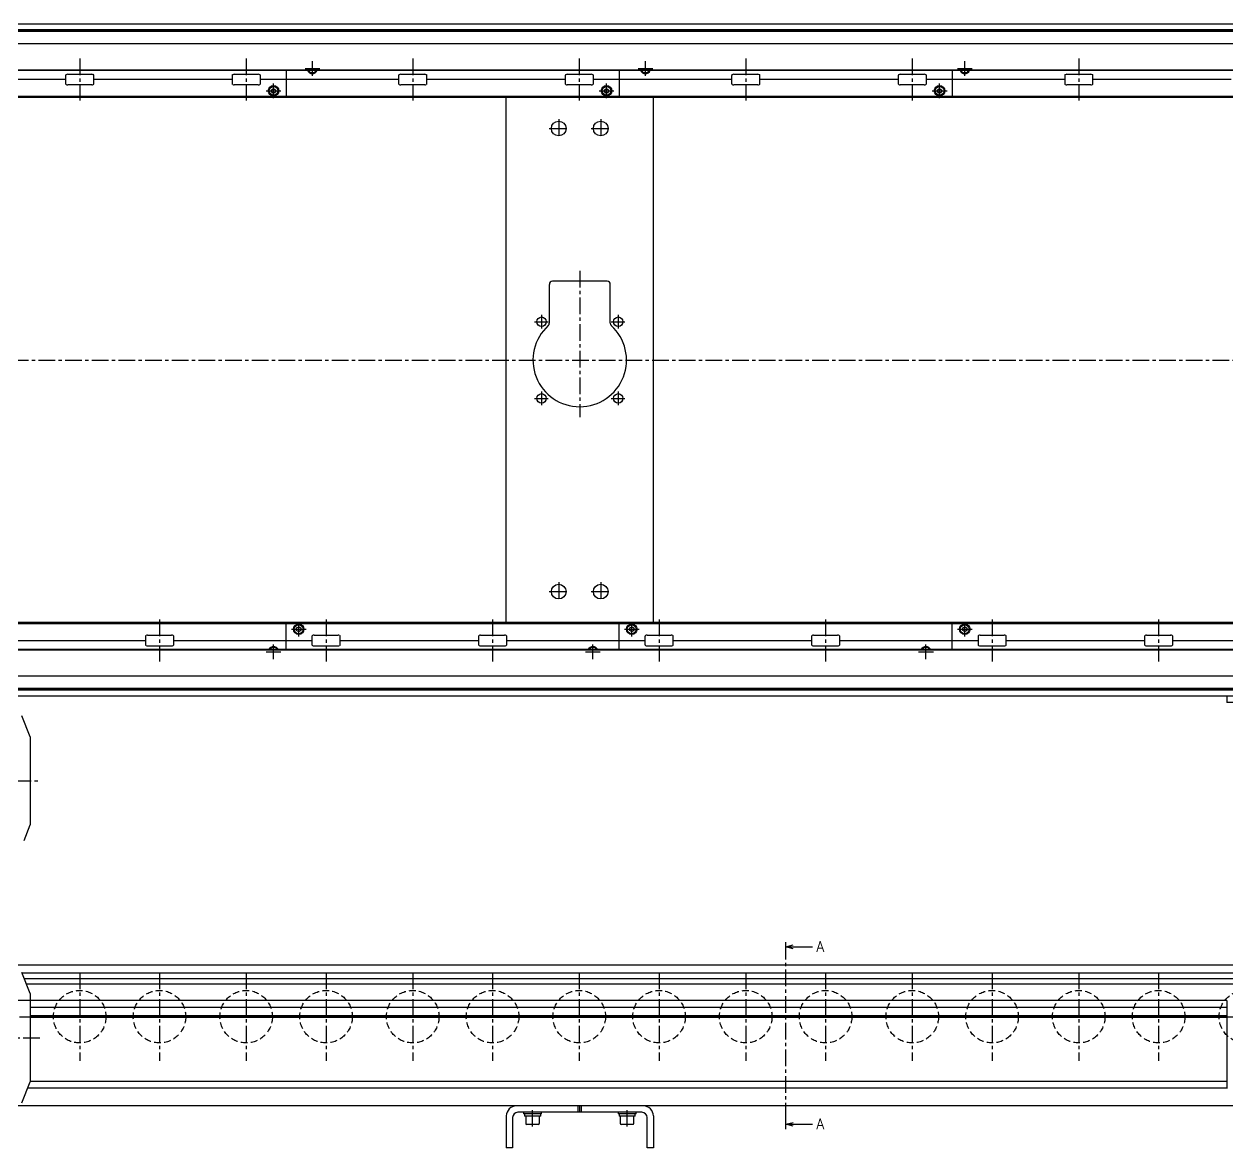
# Model space of a CAD drawing. Extents: x -10 to 2856, y -8 to 1151.
# Drawn here: x 676 to 1821, y 28 to 1098 of the extents above; entities that cross this region are included whole.
import ezdxf

# ---------------------------------------------------------------- set-up
doc = ezdxf.new("R2010")
doc.units = 0
doc.header["$LTSCALE"] = 0.5
doc.linetypes.add('CENTER', pattern=[50.8, 31.75, -6.35, 6.35, -6.35])
doc.linetypes.add('DASHED', pattern=[19.05, 12.7, -6.35])
for name, color, linetype in [('MSM_CENTER', 1, 'CENTER'), ('MSM_CONTINUOUS', 7, 'CONTINUOUS'), ('MSM_DASHED', 4, 'DASHED'), ('MSM_PART_NUMBER', 7, 'CONTINUOUS')]:
    doc.layers.add(name, color=color, linetype=linetype)
doc.styles.get("Standard").update_dxf_attribs({"font": 'txt.shx', "height": 10, "bigfont": 'bigfont.shx'})

# ---------------------------------------------------------------- blocks, each defined once
blk = doc.blocks.new('*U88')
at = {"layer": 'MSM_PART_NUMBER'}
blk.add_text('A', height=10, dxfattribs=at).set_placement((1430.3, 214.9))
blk = doc.blocks.new('*U89')
at = {"layer": 'MSM_PART_NUMBER'}
blk.add_text('A', height=10, dxfattribs=at).set_placement((1430.3, 45.9))

msp = doc.modelspace()

# ---------------------------------------------------------------- linework, layer by layer
at = {"layer": 'MSM_CENTER'}
for p, q in [((729.2, 1065.5), (729.2, 1025.5)), ((887.7, 1065.5), (887.7, 1025.5)), ((1046.2, 1065.5), (1046.2, 1025.5)), ((1204.7, 1065.5), (1204.7, 1025.5)), ((1363.2, 1065.5), (1363.2, 1025.5)), ((1521.7, 1065.5), (1521.7, 1025.5)), ((1680.2, 1065.5), (1680.2, 1025.5)), ((943.8, 1056.2), (957.8, 1056.2)), ((950.7, 1049.2), (950.7, 1063.2)), ((1260.8, 1056.2), (1274.8, 1056.2)), ((1267.7, 1049.2), (1267.7, 1063.2)), ((1564.7, 1056.2), (1578.8, 1056.2)), ((1571.7, 1049.2), (1571.7, 1063.2)), ((906.7, 1034.8), (920.7, 1034.8)), ((913.7, 1027.7), (913.7, 1041.8)), ((1223.7, 1034.8), (1237.8, 1034.8)), ((1230.7, 1027.7), (1230.7, 1041.8)), ((1540.7, 1034.8), (1554.8, 1034.8)), ((1547.7, 1027.7), (1547.7, 1041.8)), ((1185.2, 1007.9), (1185.2, 989.9)), ((1225.2, 1007.9), (1225.2, 989.9)), ((1176.2, 998.9), (1194.3, 998.9)), ((1216.2, 998.9), (1234.3, 998.9)), ((1205.2, 863.4), (1205.2, 723.9)), ((1162.2, 814.9), (1175.2, 814.9)), ((1168.8, 821.4), (1168.8, 808.4)), ((1235.2, 814.9), (1248.2, 814.9)), ((1241.8, 821.4), (1241.8, 808.4)), ((359.7, 778.4), (2048.9, 778.4)), ((1168.8, 748.4), (1168.8, 735.4)), ((1241.8, 748.4), (1241.8, 735.4)), ((1162.2, 741.9), (1175.2, 741.9)), ((1235.2, 741.9), (1248.2, 741.9)), ((1185.2, 566.9), (1185.2, 548.9)), ((1225.2, 566.9), (1225.2, 548.9)), ((1176.2, 557.9), (1194.3, 557.9)), ((1216.2, 557.9), (1234.3, 557.9)), ((805.2, 531.3), (805.2, 491.3)), ((937.7, 515), (937.7, 529)), ((963.7, 531.3), (963.7, 491.3)), ((1122.2, 531.3), (1122.2, 491.3)), ((1254.7, 515), (1254.7, 529)), ((1280.7, 531.3), (1280.7, 491.3)), ((1439.2, 531.3), (1439.2, 491.3)), ((1571.7, 515), (1571.7, 529)), ((1597.7, 531.3), (1597.7, 491.3)), ((1756.2, 531.3), (1756.2, 491.3)), ((930.7, 522), (944.7, 522)), ((1247.7, 522), (1261.8, 522)), ((1564.7, 522), (1578.8, 522)), ((913.7, 493.5), (913.7, 507.5)), ((1217.7, 493.5), (1217.7, 507.5)), ((1534.7, 493.5), (1534.7, 507.5)), ((906.7, 500.5), (920.7, 500.5)), ((1210.7, 500.5), (1224.7, 500.5)), ((1527.7, 500.5), (1541.8, 500.5)), ((362.2, 377.8), (692.2, 377.8)), ((1401.3, 55), (1401.3, 215)), ((729.2, 195), (729.2, 111)), ((805.2, 195), (805.2, 111)), ((887.7, 195), (887.7, 111)), ((963.7, 195), (963.7, 111)), ((1046.2, 195), (1046.2, 111)), ((1122.2, 195), (1122.2, 111)), ((1204.7, 195), (1204.7, 111)), ((1280.7, 195), (1280.7, 111)), ((1363.2, 195), (1363.2, 111)), ((1439.2, 195), (1439.2, 111)), ((1521.7, 195), (1521.7, 111)), ((1597.7, 195), (1597.7, 111)), ((1680.2, 195), (1680.2, 111)), ((1756.2, 195), (1756.2, 111)), ((367.2, 153), (2039.3, 153)), ((472.2, 133), (692.2, 133)), ((1160.3, 48.4), (1160.3, 64)), ((1250.3, 48.4), (1250.3, 64))]:
    msp.add_line(p, q, dxfattribs=at)
at = {"layer": 'MSM_CONTINUOUS'}
for p, q in [((2038.9, 1098.4), (370.6, 1098.4)), ((2037.2, 1098.3), (372.2, 1098.3)), ((2012.6, 1092.9), (396.9, 1092.9)), ((2012.6, 1091.2), (396.9, 1091.2)), ((2012.5, 1092), (397, 1092)), ((2037.2, 1079.5), (372.2, 1079.5)), ((2037.2, 1054.1), (372.2, 1054.1)), ((2037.2, 1054.5), (422.2, 1054.5)), ((925.7, 1054.1), (925.7, 1029.4)), ((950.7, 1053.9), (950.4, 1054.1)), ((951.1, 1054.1), (950.7, 1053.9)), ((1242.7, 1054.1), (1242.7, 1029.4)), ((1267.7, 1053.9), (1267.4, 1054.1)), ((1268.1, 1054.1), (1267.7, 1053.9)), ((1559.8, 1054.1), (1559.8, 1029.4)), ((1571.7, 1053.9), (1571.4, 1054.1)), ((1572.1, 1054.1), (1571.7, 1053.9)), ((715.8, 1045.5), (584.2, 1045.5)), ((715.8, 1049.5), (715.8, 1041.5)), ((740.7, 1050.5), (717.8, 1050.5)), ((742.7, 1041.5), (742.7, 1049.5)), ((874.3, 1045.5), (742.7, 1045.5)), ((874.3, 1049.5), (874.3, 1041.5)), ((899.2, 1050.5), (876.3, 1050.5)), ((901.2, 1041.5), (901.2, 1049.5)), ((1032.8, 1045.5), (901.2, 1045.5)), ((1032.8, 1049.5), (1032.8, 1041.5)), ((1057.7, 1050.5), (1034.8, 1050.5)), ((1059.7, 1041.5), (1059.7, 1049.5)), ((1191.3, 1045.5), (1059.7, 1045.5)), ((1191.3, 1049.5), (1191.3, 1041.5)), ((1216.2, 1050.5), (1193.3, 1050.5)), ((1218.2, 1041.5), (1218.2, 1049.5)), ((1349.8, 1045.5), (1218.2, 1045.5)), ((1349.8, 1049.5), (1349.8, 1041.5)), ((1374.7, 1050.5), (1351.8, 1050.5)), ((1376.7, 1041.5), (1376.7, 1049.5)), ((1508.3, 1045.5), (1376.7, 1045.5)), ((1508.3, 1049.5), (1508.3, 1041.5)), ((1533.2, 1050.5), (1510.3, 1050.5)), ((1535.2, 1041.5), (1535.2, 1049.5)), ((1666.8, 1045.5), (1535.2, 1045.5)), ((1666.8, 1049.5), (1666.8, 1041.5)), ((1691.7, 1050.5), (1668.8, 1050.5)), ((1693.7, 1041.5), (1693.7, 1049.5)), ((1825.3, 1045.5), (1693.7, 1045.5)), ((740.7, 1040.5), (717.8, 1040.5)), ((899.2, 1040.5), (876.3, 1040.5)), ((911.7, 1035.9), (913.7, 1037.1)), ((911.7, 1033.6), (911.7, 1035.9)), ((913.7, 1032.4), (911.7, 1033.6)), ((913.7, 1037.1), (915.7, 1035.9)), ((915.7, 1033.6), (913.7, 1032.4)), ((915.7, 1035.9), (915.7, 1033.6)), ((1057.7, 1040.5), (1034.8, 1040.5)), ((1216.2, 1040.5), (1193.3, 1040.5)), ((1228.8, 1035.9), (1230.7, 1037.1)), ((1228.8, 1033.6), (1228.8, 1035.9)), ((1230.7, 1032.4), (1228.8, 1033.6)), ((1230.7, 1037.1), (1232.7, 1035.9)), ((1232.7, 1033.6), (1230.7, 1032.4)), ((1232.7, 1035.9), (1232.7, 1033.6)), ((1374.7, 1040.5), (1351.8, 1040.5)), ((1533.2, 1040.5), (1510.3, 1040.5)), ((1545.7, 1035.9), (1547.7, 1037.1)), ((1545.7, 1033.6), (1545.7, 1035.9)), ((1547.7, 1032.4), (1545.7, 1033.6)), ((1547.7, 1037.1), (1549.7, 1035.9)), ((1549.7, 1033.6), (1547.7, 1032.4)), ((1549.7, 1035.9), (1549.7, 1033.6)), ((1691.7, 1040.5), (1668.8, 1040.5)), ((2035.2, 1029.4), (450.2, 1029.4)), ((2038.9, 1028.4), (450.2, 1028.4)), ((1135.3, 528.4), (1135.3, 1028.4)), ((1275.3, 528.4), (1275.3, 1028.4)), ((1176.2, 850.4), (1176.2, 813.5)), ((1231.3, 853.4), (1179.3, 853.4)), ((1234.3, 813.5), (1234.3, 850.4)), ((2038.9, 528.4), (450.2, 528.4)), ((450.2, 527.4), (2035.2, 527.4)), ((925.7, 502.6), (925.7, 527.4)), ((1242.7, 502.6), (1242.7, 527.4)), ((1559.8, 502.6), (1559.8, 527.4)), ((791.8, 515.3), (791.8, 507.3)), ((793.8, 516.3), (816.7, 516.3)), ((818.7, 507.3), (818.7, 515.3)), ((935.7, 523.2), (937.7, 524.4)), ((935.7, 520.9), (935.7, 523.2)), ((937.7, 519.7), (935.7, 520.9)), ((937.7, 524.4), (939.7, 523.2)), ((939.7, 520.9), (937.7, 519.7)), ((939.7, 523.2), (939.7, 520.9)), ((950.3, 515.3), (950.3, 507.3)), ((952.3, 516.3), (975.2, 516.3)), ((977.2, 507.3), (977.2, 515.3)), ((1108.8, 515.3), (1108.8, 507.3)), ((1110.8, 516.3), (1133.7, 516.3)), ((1135.7, 507.3), (1135.7, 515.3)), ((1252.8, 523.2), (1254.7, 524.4)), ((1252.8, 520.9), (1252.8, 523.2)), ((1254.7, 519.7), (1252.8, 520.9)), ((1254.7, 524.4), (1256.7, 523.2)), ((1256.7, 520.9), (1254.7, 519.7)), ((1256.7, 523.2), (1256.7, 520.9)), ((1267.3, 515.3), (1267.3, 507.3)), ((1269.3, 516.3), (1292.2, 516.3)), ((1294.2, 507.3), (1294.2, 515.3)), ((1425.8, 515.3), (1425.8, 507.3)), ((1427.8, 516.3), (1450.7, 516.3)), ((1452.7, 507.3), (1452.7, 515.3)), ((1569.7, 523.2), (1571.7, 524.4)), ((1569.7, 520.9), (1569.7, 523.2)), ((1571.7, 519.7), (1569.7, 520.9)), ((1571.7, 524.4), (1573.7, 523.2)), ((1573.7, 520.9), (1571.7, 519.7)), ((1573.7, 523.2), (1573.7, 520.9)), ((1584.3, 515.3), (1584.3, 507.3)), ((1586.3, 516.3), (1609.2, 516.3)), ((1611.2, 507.3), (1611.2, 515.3)), ((1742.8, 515.3), (1742.8, 507.3)), ((1744.8, 516.3), (1767.7, 516.3)), ((1769.7, 507.3), (1769.7, 515.3)), ((660.2, 511.3), (791.8, 511.3)), ((793.8, 506.3), (816.7, 506.3)), ((818.7, 511.3), (950.3, 511.3)), ((952.3, 506.3), (975.2, 506.3)), ((977.2, 511.3), (1108.8, 511.3)), ((1110.8, 506.3), (1133.7, 506.3)), ((1135.7, 511.3), (1267.3, 511.3)), ((1269.3, 506.3), (1292.2, 506.3)), ((1294.2, 511.3), (1425.8, 511.3)), ((1427.8, 506.3), (1450.7, 506.3)), ((1452.7, 511.3), (1584.3, 511.3)), ((1586.3, 506.3), (1609.2, 506.3)), ((1611.2, 511.3), (1742.8, 511.3)), ((1744.8, 506.3), (1767.7, 506.3)), ((1769.7, 511.3), (1901.3, 511.3)), ((2037.2, 502.6), (372.2, 502.6)), ((2037.2, 502.2), (422.2, 502.2)), ((913.4, 502.6), (913.7, 502.9)), ((913.7, 502.9), (914.1, 502.6)), ((1217.4, 502.6), (1217.7, 502.9)), ((1217.7, 502.9), (1218.1, 502.6)), ((1534.4, 502.6), (1534.7, 502.9)), ((1534.7, 502.9), (1535.1, 502.6)), ((2037.2, 477.2), (372.2, 477.2)), ((2038.9, 458.4), (370.6, 458.4)), ((2037.2, 458.4), (372.2, 458.4)), ((2012.6, 465.6), (396.9, 465.6)), ((2012.6, 463.9), (396.9, 463.9)), ((2012.5, 464.7), (397, 464.7)), ((1821.2, 458.4), (1821.2, 452.4)), ((1871.2, 452.4), (1821.2, 452.4)), ((682.2, 419.7), (674.2, 439.7)), ((682.2, 419.7), (682.2, 335.8)), ((676.2, 320.8), (682.2, 335.8)), ((1401.3, 215), (1401.3, 224)), ((1401.3, 219.5), (1408.3, 221.4)), ((1401.3, 219.5), (1426.9, 219.5)), ((1408.3, 217.6), (1401.3, 219.5)), ((2037.2, 202), (372.2, 202)), ((682.2, 175), (674.2, 195)), ((2037.2, 194.6), (674.4, 194.6)), ((1921.3, 189), (676.6, 189)), ((1921.3, 184), (678.6, 184)), ((682.2, 175), (682.2, 91)), ((1821.2, 168.3), (667.2, 168.3)), ((1821.2, 161.8), (682.2, 161.8)), ((1821.2, 168.5), (1821.2, 84.5)), ((1821.2, 153.9), (682.2, 153.9)), ((1821.2, 153), (682.2, 153)), ((1821.2, 152.1), (682.2, 152.1)), ((674.2, 71), (682.2, 91)), ((1821.2, 84.8), (679.7, 84.8)), ((1821.2, 91.3), (682.2, 91.3)), ((2038.9, 68), (472.2, 68)), ((1135.3, 58.5), (1135.3, 28)), ((1264.3, 62), (1146.3, 62)), ((1151.8, 62), (1151.8, 60.4)), ((1168.8, 60.4), (1151.8, 60.4)), ((1152.6, 60.4), (1152.6, 58.4)), ((1168, 58.4), (1152.6, 58.4)), ((1153.8, 58.4), (1153.8, 51.2)), ((1166.8, 51.2), (1166.8, 58.4)), ((1168, 58.4), (1168, 60.4)), ((1168.8, 60.4), (1168.8, 62)), ((1203.8, 62), (1203.8, 68)), ((1205.2, 62), (1205.2, 68)), ((1206.8, 62), (1206.8, 68)), ((1241.8, 62), (1241.8, 60.4)), ((1258.8, 60.4), (1241.8, 60.4)), ((1242.6, 60.4), (1242.6, 58.4)), ((1258, 58.4), (1242.6, 58.4)), ((1243.8, 58.4), (1243.8, 51.2)), ((1256.7, 51.2), (1256.7, 58.4)), ((1258, 58.4), (1258, 60.4)), ((1258.8, 60.4), (1258.8, 62)), ((1275.3, 58.5), (1275.3, 28)), ((1141.3, 57), (1141.3, 28)), ((1165.9, 50.4), (1154.6, 50.4)), ((1255.9, 50.4), (1244.6, 50.4)), ((1269.3, 28), (1269.3, 57)), ((1401.3, 46), (1401.3, 55)), ((1401.3, 50.5), (1408.3, 52.4)), ((1408.3, 48.6), (1401.3, 50.5)), ((1401.3, 50.5), (1426.9, 50.5)), ((1141.3, 28), (1135.3, 28)), ((1275.3, 28), (1269.3, 28))]:
    msp.add_line(p, q, dxfattribs=at)
for centre, radius in [((913.7, 1034.8), 5), ((913.7, 1034.8), 4.25), ((1230.7, 1034.8), 5), ((1230.7, 1034.8), 4.25), ((1547.7, 1034.8), 5), ((1547.7, 1034.8), 4.25), ((1185.2, 998.9), 7), ((1225.2, 998.9), 7), ((1168.8, 814.9), 4.5), ((1241.8, 814.9), 4.5), ((1168.8, 741.9), 4.5), ((1241.8, 741.9), 4.5), ((1185.2, 557.9), 7), ((1225.2, 557.9), 7), ((937.7, 522), 5), ((1254.7, 522), 5), ((1571.7, 522), 5), ((937.7, 522), 4.25), ((1254.7, 522), 4.25), ((1571.7, 522), 4.25)]:
    msp.add_circle(centre, radius, dxfattribs=at)
for centre, radius, start, end in [((950.7, 1056.2), 5, 204.8346, 335.1654), ((950.7, 1056.2), 4.25, 209.6116, 330.3884), ((1267.7, 1056.2), 5, 204.8346, 335.1654), ((1267.7, 1056.2), 4.25, 209.6116, 330.3884), ((1571.7, 1056.2), 5, 204.8346, 335.1654), ((1571.7, 1056.2), 4.25, 209.6116, 330.3884), ((716.7, 1049.4), 0.882, 115.5328, 172.1027), ((717.8, 1047.1), 3.41, 89.6687, 115.2454), ((740.7, 1047.1), 3.41, 64.7546, 90.3313), ((741.8, 1049.4), 0.882, 7.8973, 64.4672), ((875.2, 1049.4), 0.882, 115.5328, 172.1027), ((876.3, 1047.1), 3.41, 89.6687, 115.2454), ((899.2, 1047.1), 3.41, 64.7546, 90.3313), ((900.3, 1049.4), 0.882, 7.8973, 64.4672), ((1033.7, 1049.4), 0.882, 115.5328, 172.1027), ((1034.8, 1047.1), 3.41, 89.6687, 115.2454), ((1057.7, 1047.1), 3.41, 64.7546, 90.3313), ((1058.8, 1049.4), 0.882, 7.8973, 64.4672), ((1192.2, 1049.4), 0.882, 115.5328, 172.1027), ((1193.3, 1047.1), 3.41, 89.6687, 115.2454), ((1216.2, 1047.1), 3.41, 64.7546, 90.3313), ((1217.3, 1049.4), 0.882, 7.8973, 64.4672), ((1350.7, 1049.4), 0.882, 115.5328, 172.1027), ((1351.8, 1047.1), 3.41, 89.6687, 115.2454), ((1374.7, 1047.1), 3.41, 64.7546, 90.3313), ((1375.8, 1049.4), 0.882, 7.8973, 64.4672), ((1509.2, 1049.4), 0.882, 115.5328, 172.1027), ((1510.3, 1047.1), 3.41, 89.6687, 115.2454), ((1533.2, 1047.1), 3.41, 64.7546, 90.3313), ((1534.3, 1049.4), 0.882, 7.8973, 64.4672), ((1667.7, 1049.4), 0.882, 115.5328, 172.1027), ((1668.8, 1047.1), 3.41, 89.6687, 115.2454), ((1691.7, 1047.1), 3.41, 64.7546, 90.3313), ((1692.8, 1049.4), 0.882, 7.8973, 64.4672), ((716.7, 1041.6), 0.882, 187.8973, 244.4672), ((717.8, 1043.9), 3.41, 244.7546, 270.3313), ((740.7, 1043.9), 3.41, 269.6687, 295.2454), ((741.8, 1041.6), 0.882, 295.5328, 352.1027), ((875.2, 1041.6), 0.882, 187.8973, 244.4672), ((876.3, 1043.9), 3.41, 244.7546, 270.3313), ((899.2, 1043.9), 3.41, 269.6687, 295.2454), ((900.3, 1041.6), 0.882, 295.5328, 352.1027), ((1033.7, 1041.6), 0.882, 187.8973, 244.4672), ((1034.8, 1043.9), 3.41, 244.7546, 270.3313), ((1057.7, 1043.9), 3.41, 269.6687, 295.2454), ((1058.8, 1041.6), 0.882, 295.5328, 352.1027), ((1192.2, 1041.6), 0.882, 187.8973, 244.4672), ((1193.3, 1043.9), 3.41, 244.7546, 270.3313), ((1216.2, 1043.9), 3.41, 269.6687, 295.2454), ((1217.3, 1041.6), 0.882, 295.5328, 352.1027), ((1350.7, 1041.6), 0.882, 187.8973, 244.4672), ((1351.8, 1043.9), 3.41, 244.7546, 270.3313), ((1374.7, 1043.9), 3.41, 269.6687, 295.2454), ((1375.8, 1041.6), 0.882, 295.5328, 352.1027), ((1509.2, 1041.6), 0.882, 187.8973, 244.4672), ((1510.3, 1043.9), 3.41, 244.7546, 270.3313), ((1533.2, 1043.9), 3.41, 269.6687, 295.2454), ((1534.3, 1041.6), 0.882, 295.5328, 352.1027), ((1667.7, 1041.6), 0.882, 187.8973, 244.4672), ((1668.8, 1043.9), 3.41, 244.7546, 270.3313), ((1691.7, 1043.9), 3.41, 269.6687, 295.2454), ((1692.8, 1041.6), 0.882, 295.5328, 352.1027), ((1179.3, 850.4), 3, 90, 180), ((1231.3, 850.4), 3, 0, 90), ((1173.2, 813.5), 3, 312.3521, 360), ((1237.3, 813.5), 3, 180, 227.6479), ((1205.2, 778.4), 44.5, 132.3521, 47.6479), ((792.7, 515.2), 0.882, 115.5328, 172.1027), ((793.8, 512.9), 3.41, 89.6687, 115.2454), ((816.7, 512.9), 3.41, 64.7546, 90.3313), ((817.8, 515.2), 0.882, 7.8973, 64.4672), ((951.2, 515.2), 0.882, 115.5328, 172.1027), ((952.3, 512.9), 3.41, 89.6687, 115.2454), ((975.2, 512.9), 3.41, 64.7546, 90.3313), ((976.3, 515.2), 0.882, 7.8973, 64.4672), ((1109.7, 515.2), 0.882, 115.5328, 172.1027), ((1110.8, 512.9), 3.41, 89.6687, 115.2454), ((1133.7, 512.9), 3.41, 64.7546, 90.3313), ((1134.8, 515.2), 0.882, 7.8973, 64.4672), ((1268.2, 515.2), 0.882, 115.5328, 172.1027), ((1269.3, 512.9), 3.41, 89.6687, 115.2454), ((1292.2, 512.9), 3.41, 64.7546, 90.3313), ((1293.3, 515.2), 0.882, 7.8973, 64.4672), ((1426.7, 515.2), 0.882, 115.5328, 172.1027), ((1427.8, 512.9), 3.41, 89.6687, 115.2454), ((1450.7, 512.9), 3.41, 64.7546, 90.3313), ((1451.8, 515.2), 0.882, 7.8973, 64.4672), ((1585.2, 515.2), 0.882, 115.5328, 172.1027), ((1586.3, 512.9), 3.41, 89.6687, 115.2454), ((1609.2, 512.9), 3.41, 64.7546, 90.3313), ((1610.3, 515.2), 0.882, 7.8973, 64.4672), ((1743.7, 515.2), 0.882, 115.5328, 172.1027), ((1744.8, 512.9), 3.41, 89.6687, 115.2454), ((1767.7, 512.9), 3.41, 64.7546, 90.3313), ((1768.8, 515.2), 0.882, 7.8973, 64.4672), ((792.7, 507.4), 0.882, 187.8973, 244.4672), ((793.8, 509.7), 3.41, 244.7546, 270.3313), ((816.7, 509.7), 3.41, 269.6687, 295.2454), ((817.8, 507.4), 0.882, 295.5328, 352.1027), ((913.7, 500.5), 5, 24.8346, 155.1654), ((913.7, 500.5), 4.25, 29.6116, 150.3884), ((951.2, 507.4), 0.882, 187.8973, 244.4672), ((952.3, 509.7), 3.41, 244.7546, 270.3313), ((975.2, 509.7), 3.41, 269.6687, 295.2454), ((976.3, 507.4), 0.882, 295.5328, 352.1027), ((1109.7, 507.4), 0.882, 187.8973, 244.4672), ((1110.8, 509.7), 3.41, 244.7546, 270.3313), ((1133.7, 509.7), 3.41, 269.6687, 295.2454), ((1134.8, 507.4), 0.882, 295.5328, 352.1027), ((1217.7, 500.5), 5, 24.8346, 155.1654), ((1217.7, 500.5), 4.25, 29.6116, 150.3884), ((1268.2, 507.4), 0.882, 187.8973, 244.4672), ((1269.3, 509.7), 3.41, 244.7546, 270.3313), ((1292.2, 509.7), 3.41, 269.6687, 295.2454), ((1293.3, 507.4), 0.882, 295.5328, 352.1027), ((1426.7, 507.4), 0.882, 187.8973, 244.4672), ((1427.8, 509.7), 3.41, 244.7546, 270.3313), ((1450.7, 509.7), 3.41, 269.6687, 295.2454), ((1451.8, 507.4), 0.882, 295.5328, 352.1027), ((1534.7, 500.5), 5, 24.8346, 155.1654), ((1534.7, 500.5), 4.25, 29.6116, 150.3884), ((1585.2, 507.4), 0.882, 187.8973, 244.4672), ((1586.3, 509.7), 3.41, 244.7546, 270.3313), ((1609.2, 509.7), 3.41, 269.6687, 295.2454), ((1610.3, 507.4), 0.882, 295.5328, 352.1027), ((1743.7, 507.4), 0.882, 187.8973, 244.4672), ((1744.8, 509.7), 3.41, 244.7546, 270.3313), ((1767.7, 509.7), 3.41, 269.6687, 295.2454), ((1768.8, 507.4), 0.882, 295.5328, 352.1027), ((1144.8, 58.5), 9.5, 90, 180), ((1146.3, 57), 5, 90, 180), ((1264.3, 57), 5, 0, 90), ((1265.8, 58.5), 9.5, 0, 90), ((1154.6, 51.2), 0.8, 180, 270), ((1165.9, 51.2), 0.8, 270, 0), ((1244.6, 51.2), 0.8, 180, 270), ((1255.9, 51.2), 0.8, 270, 0)]:
    msp.add_arc(centre, radius, start, end, dxfattribs=at)
at = {"layer": 'MSM_DASHED'}
for centre in [(729.2, 153), (805.2, 153), (887.7, 153), (963.7, 153), (1046.2, 153), (1122.2, 153), (1204.7, 153), (1280.7, 153), (1363.2, 153), (1439.2, 153), (1521.7, 153), (1597.7, 153), (1680.2, 153), (1756.2, 153), (1838.8, 153)]:
    msp.add_circle(centre, 25, dxfattribs=at)

# ---------------------------------------------------------------- block references
at = {"layer": 'MSM_CONTINUOUS'}
for name in ['*U88', '*U89']:
    msp.add_blockref(name, (0, 0), dxfattribs=at)

doc.saveas('drawing.dxf')
